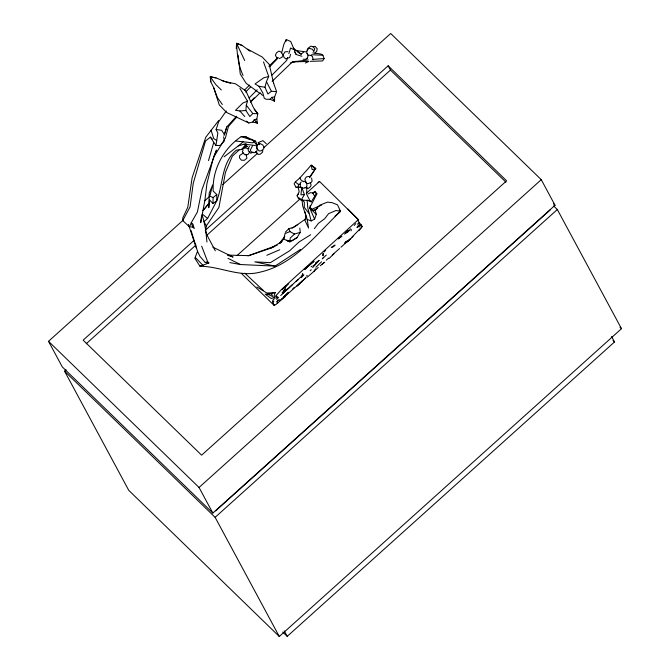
<?xml version="1.0" encoding="UTF-8"?>
<svg xmlns="http://www.w3.org/2000/svg" width="670" height="670" viewBox="0 0 670 670"><rect width="100%" height="100%" fill="white"/><g stroke="black" fill="none" stroke-linecap="round" stroke-linejoin="round"><path stroke-width="1" d="M224.09 156.822L238.202 145.968L244.148 144.142L254.349 145.407L257.355 145.072L255.588 141.219L245.253 136.513L241.183 136.655C223.445 148.489 212.139 169.811 213.194 191.05L216.795 194.568L216.77 200.782L207.633 218.437L203.99 221.611L205.673 229.709L206.946 242.054M273.536 83.046L276.593 91.581L274.599 96.974L274.566 101.187L270.102 99.277L266.065 99.235L264.265 98.264L262.841 92.921L258.972 86.288L255.027 83.951L263.712 77.821L268.695 76.489L263.494 61.883M298.368 187.424L298.426 184.401L295.303 182.014L294.122 183.831L295.998 187.282L301.751 187.382L304.423 194.602L301.165 200.003L298.527 198.638L297.103 195.732L299.163 191.813L298.083 186.813M306.827 187.089L306.642 194.225L309.909 200.623L311.282 201.871L316.399 193.429L315.285 191.352L312.689 193.069M244.148 144.142L247.13 146.412L241.694 149.452L236.393 150.18C221.234 162.442 223.386 184.099 216.77 200.782L212.968 203.513L213.127 197.6L216.795 194.568M259.039 144.737L259.123 142.208L262.95 140.65L266.283 143.715M243.059 75.417C238.361 65.484 237.088 54.069 236.552 43.299L242.18 45.443L250.044 51.247M254.232 109.344L257.816 113.766L253.411 107.577L245.915 90.919L235.497 83.817L224.777 81.547L216.025 77.888L210.204 76.774L210.816 81.882L213.655 87.535L219.224 104.822L226.636 112.493L248.838 122.979L252.799 122.024L257.464 123.171L256.786 119.143L257.816 113.766L252.808 113.54L249.86 116.555L245.882 110.5L246.3 105.19L247.481 101.153L239.902 88.356M236.276 48.608L236.552 43.299L244.667 60.509M201.586 215.623L200.707 222.658L204.919 200.121L206.913 183.756L213.119 158.631M223.587 136.806L224.391 140.893L220.397 145.407L215.933 145.516L217.842 133.129L216.1 129.511L218.613 121.865L226.267 110.986M285.964 41.465L286.274 39.53L290.763 41.54L296.173 54.513L301.885 56.246M307.497 50.099L307.781 48.483L310.847 46.121L312.94 46.758L314.783 48.617L314.104 50.794M205.673 229.709L206.343 225.899L218.931 207.373L225.48 172.274L232.356 156.152L239.064 150.055M262.858 150.633L262.506 152.232L260.262 154.167L258.042 154.393L255.521 151.663M295.303 182.014L299.934 177.86L311.223 165.138L315.763 168.338L309.431 177.198M256.945 287.011L267.255 293.259L275.236 292.547L273.553 297.798L271.216 298.493L265.178 294.122L269.667 294.817L272.539 296.642M276.593 91.581L271.4 91.296L267.883 93.968L264.977 87.234L266.434 81.614L268.695 76.489M281.643 52.846L283.896 44.178L286.274 39.53M256.911 147.392L257.372 145.666M290.562 54.337L289.708 57.52L285.713 58.918L283.854 57.176L283.343 54.479L284.968 51.875L288.008 51.623M302.689 273.888L302.145 275.78L282.489 293.686L285.278 290.772M208.504 160.624L213.596 142.97M306.349 58.784L307.438 57.988L308.166 55.476L306.852 53.173M236.569 116.203L226.77 126.931L224.484 134.695L221.661 130.29L216.1 129.511M245.388 146.512L247.13 146.412L245.79 146.345L241.694 149.452L245.421 145.08L245.94 143.388M287.648 57.494L286.76 60.342L272.012 75.065M288.82 53.701L290.587 48.006L293.904 49.622M224.023 135.491L226.77 126.931M284.449 287.899L285.495 286.174L284.449 287.899L282.045 289.675M360.016 224.341L362.16 226.812L360.988 226.661L362.252 226.519L360.837 224.316L358.919 227.155M310.151 205.548L310.26 207.591L312.831 210.581L315.202 210.037L319.841 205.162L327.396 202.147L331.834 202.591L337.496 204.802L340.536 211.318C316.131 234.433 293.946 264.918 259.332 272.322C239.022 277.413 219.919 266.241 200.02 266.291L194.819 258.243L197.541 251.342L191.076 230.547M302.019 199.685L302.664 205.883L307.195 219.408L311.123 220.933L314.615 219.157L316.265 214.4L315.202 210.037L317.639 208.161M192.734 227.013L191.26 222.725L192.901 224.04L194.258 228.562L192.734 227.013L189.535 226.921L191.26 222.725L197.39 212.038L201.988 189.61L216.494 150.072L213.37 157.626L225.363 138.062L228.478 126.404L236.753 117.041M302.12 275.177L302.723 273.804M350.971 230.849L351.566 229.634M243.218 149.963L242.314 151.772L244.726 154.762L247.9 154.602L249.818 151.856M316.399 193.429L316.927 193.881L309.674 207.876L314.615 219.157M189.535 226.921L182.768 220.597L190.079 206.896L193.228 183.387L205.514 141.002L210.321 137.141L212.357 139.017M249.408 146.336L248.009 148.891L248.394 150.934L250.597 153.212L253.159 152.232M353.073 236.217L350.067 239.517M281.233 299.716L306.014 277.682L297.262 285.906M279.65 243.629L281.769 241.703L284.382 237.331M292.061 240.798L296.994 237.632L300.235 232.39L299.817 228.043M307.12 277.288L313.836 271.501L315.536 268.762M312.798 52.88L320.93 54.019L322.89 55.216L324.104 58.583L322.63 60.937L310.101 61.347M318.995 260.454L315.486 263.293L318.995 260.454L312.614 267.598M252.799 122.024L254.265 119.721L256.786 119.143M309.699 177.734L315.763 168.338M362.252 226.519L352.018 237.13M241.183 136.655L255.588 141.219L253.637 141.672L252.816 142.852L236.066 141.052M252.473 145.918L250.262 150.197L251.233 151.814L254.123 152.777L256.535 151.763L257.029 150.382L257.431 148.975L256.309 146.303M313.225 193.605L314.389 191.938M344.388 234.09L348.107 231.686L349.02 230.421M358.819 224.902L356.976 227.44L360.142 224.484M277.363 302.698L277.028 302.974L277.556 301.81L276.978 301.525L278.167 299.909M314.356 228.704L318.384 223.361L324.699 218.713L328.585 213.646L335.938 210.514L340.536 211.318L335.084 216.167M218.613 120.592L205.774 137.25L192.123 177.718L187.776 207.264L182.751 217.993L182.768 220.597M279.432 243.352L284.825 236.359M297.103 195.732L298.351 194.141M203.864 209.651L209.015 203.353L209.166 193.228L212.633 184.979L209.819 196.109L213.127 197.6M283.284 297.396L288.519 292.321L283.284 297.396L284.918 296.659M354.237 225.472L355.795 223.587M301.257 277.573L303.828 274.909L302.145 275.78L302.807 275.722M300.219 183.17L301.215 181.997M202.901 210.489L209.015 203.353L208.78 207.675L209.45 199.853L212.968 203.513M313.836 271.501L318.25 267.447M324.02 252.037L325.654 250.161M358.877 230.673L361.289 227.934M348.107 231.686L350.67 228.805M322.27 258.888L323.727 257.272M284.8 295.562L285.453 295.755L283.075 298.167L284.784 297.061C280.713 299.122 278.477 303.652 274.139 305.403L241.292 273.327M283.569 291.199L285.755 288.795L282.062 292.765M285.286 287.371L288.703 283.628M344.924 242.984L346.641 241.242L344.924 242.984L347.847 241.267L345.661 242.18M270.102 99.277L271.92 97.334L274.599 96.974M272.941 302.178L273.888 301.182L272.598 301.525L274.139 305.403M245.689 92.083L250.647 86.857M269.801 66.707L278.31 57.754M299.808 283.519L302.379 280.847M250.605 101.522L254.206 97.837M279.985 300.855L282.263 298.56M323.853 262.69L320.285 265.764M249.14 97.879L257.255 89.78M285.278 232.247L288.887 228.679L293.686 227.289L305.914 218.763M315.905 267.288L321.525 261.811M244.433 90.123L249.609 85.065M268.854 66.305L277.74 57.645M292.757 288.854L294.281 287.363M329.096 258.469L333.995 253.721M349.924 239.14L340.946 247.238M250.412 102.167L260.144 92.829M272.129 81.338L292.354 61.941L308.359 59.923M300.235 232.39L294.465 234.031L290.219 238.076L289.884 241.87L286.727 240.12M350.109 239.022L347.144 241.828L349.69 239.6M241.694 149.452L245.044 146.286L247.13 146.412M314.858 53.064L316.717 51.322L317.22 48.768L315.126 46.389L312.547 46.599M310.017 264.508L304.775 269.415L314.079 261.216L310.83 263.846M339.564 248.528L332.303 254.935M297.011 285.948L301.014 282.288M326.298 260.178L328.568 258.126M292.656 284.557L280.705 295.529M296.14 281.417L298.175 279.591M263.938 147.534L390.71 33.5L541.251 179.669L555.028 205.263L212.834 513.069L62.293 366.909L48.508 341.315L183.052 220.288M204.836 200.698L209.501 196.503M222.716 184.61L257.716 153.129M193.638 240.773L83.147 340.159L201.611 455.173L506.612 180.816L388.148 65.802L205.305 230.279M86.229 343.727L195.933 245.044M206.829 235.245L390.451 70.074L388.148 65.802M553.587 205.891L557.331 209.526L621.492 328.685L279.29 636.5L128.749 490.331L64.588 371.172L66.146 369.773M237.105 255.505L300.093 198.906M306.316 193.32L319.531 181.444L358.358 219.651L358.216 221.402L359.539 222.649M212.834 513.069L199.049 487.475L541.251 179.669M215.64 510.875L550.397 209.76M279.29 636.5L215.129 517.341L557.331 209.526M282.715 632.019L287.204 636.374L614.524 341.951L611.568 336.466M335.126 245.136L333.308 246.761L331.281 247.473L334.682 245.195M276.534 299.381L278.494 297.631M323.091 257.967L326.332 255.094M310.16 270.73L311.299 269.734M238.202 145.968L243.512 141.571M321.918 264.491L324.774 262.188M313.351 265.881L314.967 264.591M357.361 224.224L359.154 222.934L360.912 224.458M275.713 298.175L277.975 297.086M301.324 53.868L303.594 52.143M276.978 301.525L279.524 299.616M307.438 57.988L305.604 59.329L303.125 59.253M318.049 182.516L319.531 181.444M311.064 266.828L312.145 266.107M229.86 262.59L240.505 264.541L275.01 266.107L300.596 249.382M348.04 230.413L345.41 233.001L346.951 232.381M310.662 234.743L298.954 242.037L289.599 250.815L270.412 262.648L254.793 261.87L275.01 266.107M306.324 276.082L307.254 275.504M291.961 228.185L297.815 224.634M296.994 237.632L289.884 241.87L283.837 239.115L285.018 233.57L289.934 231.602L294.465 234.031M227.942 255.111L248.855 255.639L270.873 248.134L281.769 241.703M308.099 193.965L310.336 192.684L312.697 192.943L314.448 195.833M310.26 207.591L309.674 207.876L316.265 214.4M243.277 153.003L239.634 155.591L239.492 157.902L241.443 160.205L244.316 160.314L246.962 158.137L245.999 154.309M305.327 63.047L308.61 61.573M201.804 265.529L200.02 266.291L208.856 262.941L207.625 261.643L201.67 246.2M270.873 248.134L274.549 246.527M311.491 209.417L321.692 205.028M266.811 255.312L279.733 249.759M358.626 223.16L359.154 222.934M247.481 101.153L242.883 103.021L235.497 110.324L239.843 110.969L245.882 110.5M258.896 143.983L260.044 143.531L262.849 145.005L264.022 147.233L263.67 148.832L261.426 150.758L259.206 150.993L256.685 148.254M274.399 305.235L274.231 304.641M247.967 255.856L277.254 245.262M197.541 251.342L199.936 256.342L205.229 262.489L207.625 261.643M290.219 63.039L296.04 61.255M269.667 294.817L267.255 293.259L271.241 293.46L275.236 292.547M298.426 184.401L300.336 183.974M309.213 176.344L306.291 176.93L304.867 179.242L306.332 183.312L308.175 183.614L311.048 182.491L312.069 181.319L311.634 178.053M279.298 58.541L281.894 57.402L282.991 54.94L281.015 52.042L278.963 51.113L276.559 52.754L275.387 55.225L276.71 57.796M311.491 210.372L315.202 210.037M287.824 241.166L291.216 240.873M312.362 59.421L324.104 58.583M304.423 194.602L300.956 194.786L301.751 187.382L295.998 187.282M292.354 61.941L308.016 61.422M311.257 55.468L307.739 55.041L307.078 53.047M311.567 54.739L322.89 55.216M205.229 262.489L208.856 262.941M295.512 50.443L306.692 52.017M221.376 90.006L215.899 84.696L210.204 76.774L216.025 77.888M258.972 86.288L264.977 87.234M309.909 200.623L301.165 200.003L298.862 197.667M300.989 187.65L303.92 188.245L306.073 187.433L306.927 185.724L306.684 183.345M244.516 147.743L248.939 148.723M305.059 187.424L308.393 188.412L310.57 186.553L311.089 184.995L310.302 182.516M221.862 80.551L230.698 83.356M227.783 255.362L233.093 257.054L212.842 247.146M242.18 45.443L236.895 43.424L238.579 44.622M311.282 201.871L307.103 200.104L307.823 208.043L311.123 220.933M227.951 258.327L240.505 264.541M303.904 181.109L306.609 182.55M247.523 49.128L262.137 56.975L269.273 64.437L273.67 83.532M245.253 136.513L249.399 139.033M216.753 140.574L213.697 138.539L211.083 130.273M297.153 51.548L301.274 54.295L293.443 48.173M255.798 121.999L257.464 123.171L254.265 119.721M303.46 181.746L300.981 179.995L299.934 177.86M259.449 93.105L246.141 83.298L240.254 74.002L238.068 54.923M315.662 192.91L316.927 193.881M272.631 295.386L271.258 294.331L271.241 293.46M311.207 55.568L312.48 56.548L313.175 59.865M246.485 121.128L248.838 122.979M202.365 214.107L207.633 218.437M339.162 210.112L340.536 211.318M263.419 290.554L244.768 273.134M253.637 141.672L257.355 145.072L256.275 143.816M553.537 203.806L555.028 205.263M390.451 70.074L505.909 182.173M619.993 327.236L621.492 328.685M613.025 340.494L614.524 341.951M48.508 341.315L199.049 487.475M64.588 371.172L215.129 517.341M347.99 209.099L358.358 219.651L281.551 289.423L274.968 296.802L273.93 299.264L272.849 300.034L272.858 301.014M195.414 257.565L203.102 265.479M260.396 93.163L262.523 95.441M273.394 99.914L274.566 101.187L271.92 97.334M302.572 200.23L304.339 202.173L304.272 207.365L308.87 213.202M239.843 110.969L244.751 116.546M246.3 105.19L252.808 113.54M222.348 104.503L217.457 97.669L213.655 87.535M210.321 137.141L215.933 145.516M294.649 52.059L296.173 54.513M313.828 51.615L312.513 49.32L309.255 48.282L306.986 50.007L307.019 51.741M206.343 225.899L203.99 221.611L202.114 214.609M284.256 630.889L287.204 636.374M215.321 250.823L207.005 235.145L205.355 230.438M266.434 81.614L271.4 91.296M258.955 144.008L258.226 142.266L259.215 144.628M288.887 228.679L289.934 231.602M188.438 224.366L196.21 247.799M245.421 145.08L245.79 146.345M304.934 211.762L305.947 215.732L305.009 220.489L308.569 228.06L307.195 219.408M300.118 184.108L300.42 186.788M210.489 77.1L210.816 81.882M323.141 253.511L322.99 255.622L323.141 253.511M276.643 296.123L276.928 297.237L276.643 296.123M340.435 237.046L338.258 238.922L341.943 236.183L340.435 237.046M315.603 169.033L312.094 169.535L311.223 165.138L315.603 169.033"/></g></svg>
